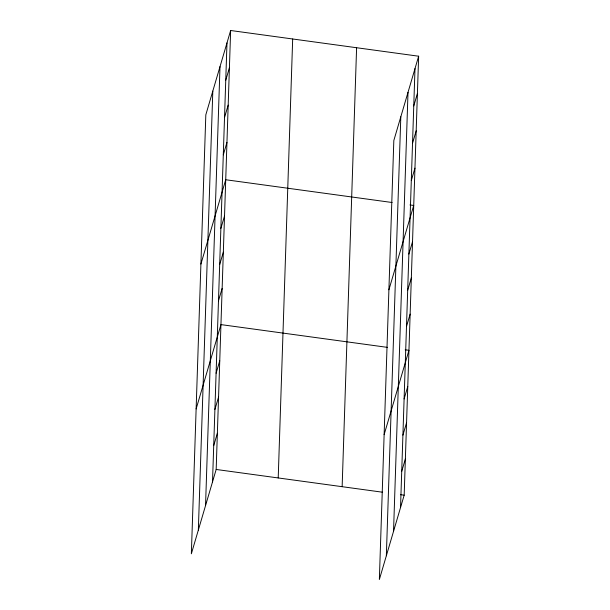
<?xml version="1.0" encoding="UTF-8"?>
<svg xmlns="http://www.w3.org/2000/svg" width="610" height="610" viewBox="0 0 610 610"><rect width="100%" height="100%" fill="white"/><g stroke="black" fill="none" stroke-linecap="round" stroke-linejoin="round"><path stroke-width="0.91" d="M198.341 530.059L212.806 91.096M205.54 505.614L219.996 66.65M212.516 481.877L226.981 42.921M230.641 30.5L205.822 114.825L191.357 553.788L216.176 469.464L230.641 30.5L418.643 56.211L404.178 495.175L379.359 579.5L393.824 140.536L418.643 56.211M278.213 477.943L292.678 38.987M342.141 486.688L356.598 47.725M386.344 555.771L400.808 116.807M393.541 531.325L408.006 92.362M400.526 507.589L414.991 68.633M225.753 80.23L229.406 67.809M224.526 117.547L228.178 105.126M223.298 154.856L226.95 142.435M200.904 264.077L225.723 179.744L392.108 202.505M220.873 228.384L224.526 215.963M219.676 264.595L223.336 252.174M218.487 300.806L222.139 288.393M196.13 408.929L220.95 324.604L387.335 347.357M216.1 373.236L219.752 360.815M214.903 409.455L218.563 397.034M213.713 445.666L217.366 433.245M413.755 105.942L417.415 93.521M412.528 143.258L416.188 130.837M411.3 180.568L414.952 168.147M388.906 289.788L413.725 205.456L409.966 204.945M408.875 254.095L412.535 241.674M407.686 290.307L411.338 277.885M406.489 326.518L410.149 314.104M384.132 434.64L408.952 350.315L405.192 349.804M404.102 398.948L407.762 386.526M402.913 435.166L406.565 422.745M401.716 471.377L405.375 458.956M216.176 469.464L382.562 492.217M400.419 494.657L404.178 495.175"/></g></svg>
